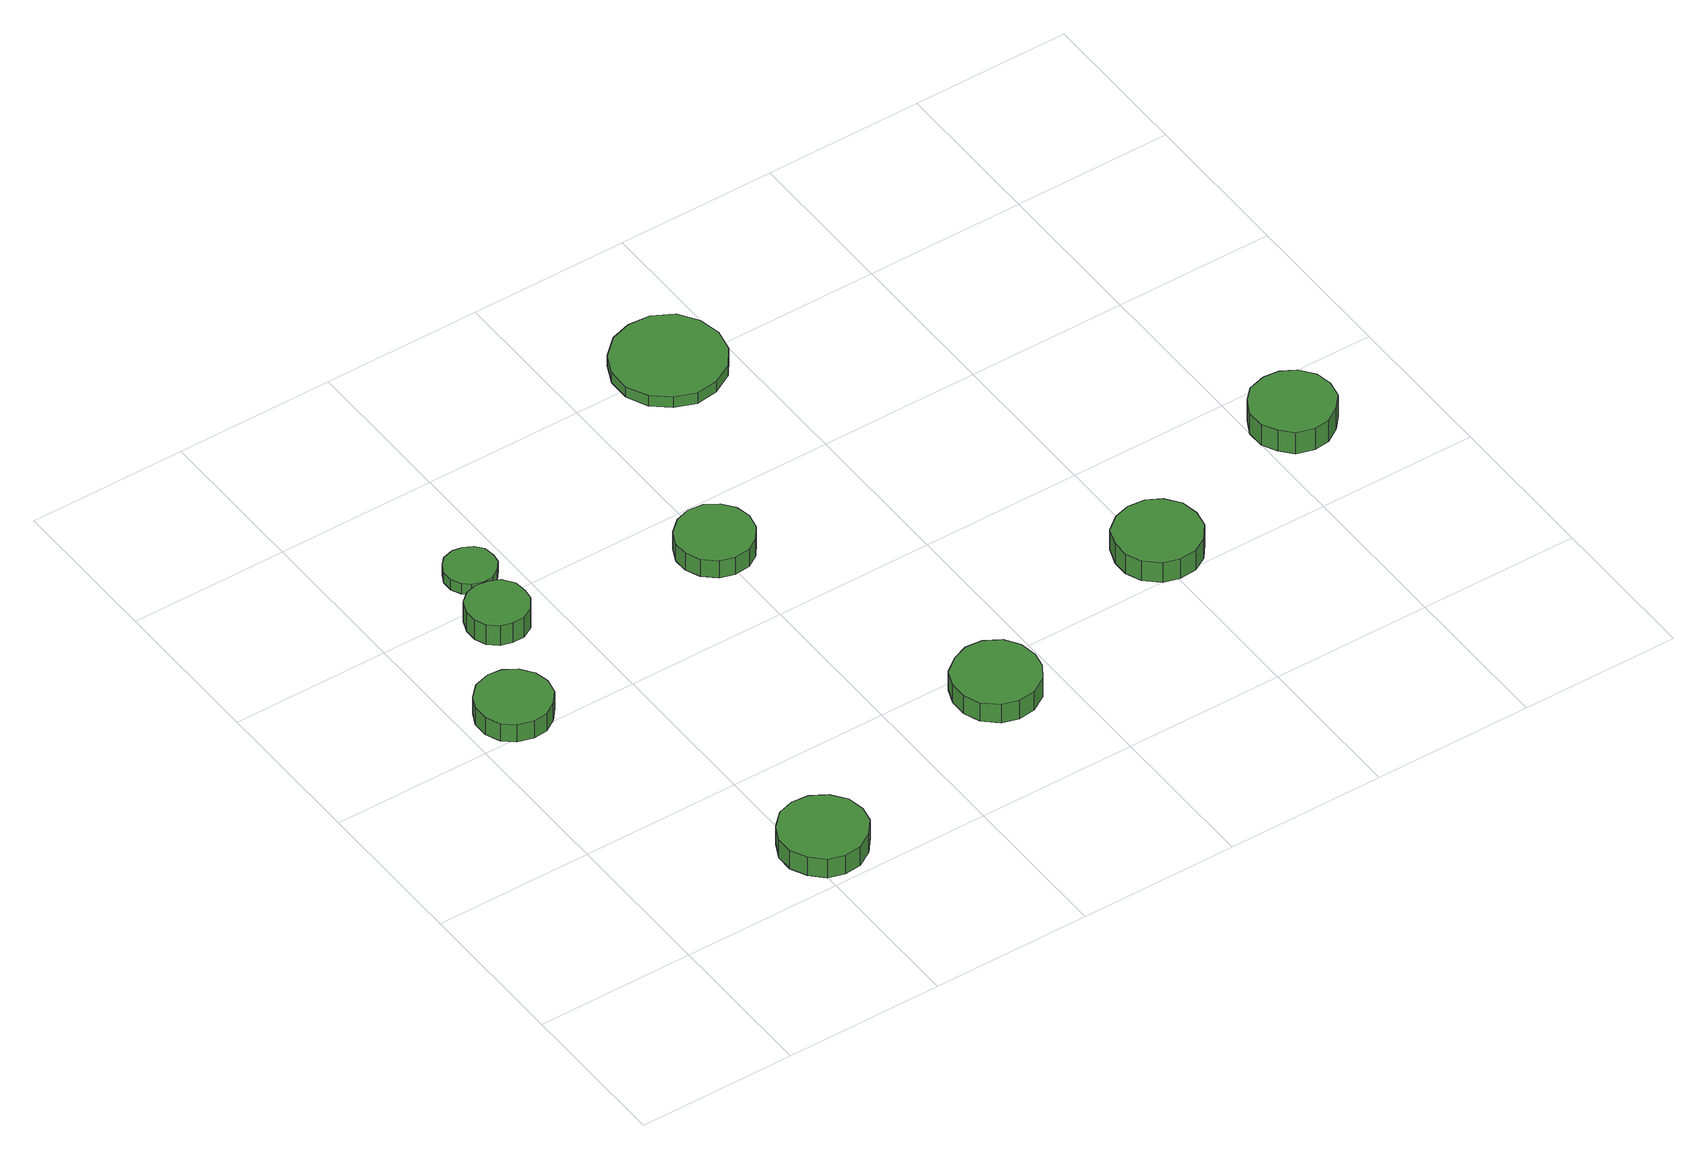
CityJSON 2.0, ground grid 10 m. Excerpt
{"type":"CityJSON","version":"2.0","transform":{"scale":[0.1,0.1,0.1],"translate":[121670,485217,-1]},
"CityObjects":{
"tree1":{"type":"SolitaryVegetationObject","attributes":{"function":"something"},"geometry":[{"type":"MultiSurface","lod":"1","boundaries":[[[0,1,2,3,4,5,6,7,8,9,10,11,12,13,14]],[[15,16,17,18,19,20,21,22,23,24,25,26,27,28,29]],[[0,29,28,1]],[[1,28,27,2]],[[2,27,26,3]],[[3,26,25,4]],[[4,25,24,5]],[[5,24,23,6]],[[6,23,22,7]],[[7,22,21,8]],[[8,21,20,9]],[[9,20,19,10]],[[10,19,18,11]],[[11,18,17,12]],[[12,17,16,13]],[[13,16,15,14]],[[14,15,29,0]]]}]},
"tree2":{"type":"SolitaryVegetationObject","attributes":{"function":"something"}},
"tree3":{"type":"SolitaryVegetationObject","attributes":{"function":"something"},"geometry":[{"type":"MultiSurface","lod":"1","boundaries":[[[30,31,32,33,34,35,36,37,38,39,40,41,42,43,44]],[[45,46,47,48,49,50,51,52,53,54,55,56,57,58,59]],[[30,59,58,31]],[[31,58,57,32]],[[32,57,56,33]],[[33,56,55,34]],[[34,55,54,35]],[[35,54,53,36]],[[36,53,52,37]],[[37,52,51,38]],[[38,51,50,39]],[[39,50,49,40]],[[40,49,48,41]],[[41,48,47,42]],[[42,47,46,43]],[[43,46,45,44]],[[44,45,59,30]]]}]},
"tree4":{"type":"SolitaryVegetationObject","attributes":{"function":"something"},"geometry":[{"type":"MultiSurface","lod":"1","boundaries":[[[60,61,62,63,64,65,66,67,68,69,70,71,72,73,74]],[[75,76,77,78,79,80,81,82,83,84,85,86,87,88,89]],[[60,89,88,61]],[[61,88,87,62]],[[62,87,86,63]],[[63,86,85,64]],[[64,85,84,65]],[[65,84,83,66]],[[66,83,82,67]],[[67,82,81,68]],[[68,81,80,69]],[[69,80,79,70]],[[70,79,78,71]],[[71,78,77,72]],[[72,77,76,73]],[[73,76,75,74]],[[74,75,89,60]]]}]},
"tree5":{"type":"SolitaryVegetationObject","attributes":{"function":"something"}},
"tree6":{"type":"SolitaryVegetationObject","attributes":{"function":"something"},"geometry":[{"type":"MultiSurface","lod":"1","boundaries":[[[90,91,92,93,94,95,96,97,98,99,100,101,102,103,104]],[[105,106,107,108,109,110,111,112,113,114,115,116,117,118,119]],[[90,119,118,91]],[[91,118,117,92]],[[92,117,116,93]],[[93,116,115,94]],[[94,115,114,95]],[[95,114,113,96]],[[96,113,112,97]],[[97,112,111,98]],[[98,111,110,99]],[[99,110,109,100]],[[100,109,108,101]],[[101,108,107,102]],[[102,107,106,103]],[[103,106,105,104]],[[104,105,119,90]]]}]},
"tree7":{"type":"SolitaryVegetationObject","attributes":{"function":"something"}},
"tree8":{"type":"SolitaryVegetationObject","attributes":{"function":"something"}},
"tree9":{"type":"SolitaryVegetationObject","attributes":{"function":"something"},"geometry":[{"type":"MultiSurface","lod":"1","boundaries":[[[120,121,122,123,124,125,126,127,128,129,130,131,132,133,134]],[[135,136,137,138,139,140,141,142,143,144,145,146,147,148,149]],[[120,149,148,121]],[[121,148,147,122]],[[122,147,146,123]],[[123,146,145,124]],[[124,145,144,125]],[[125,144,143,126]],[[126,143,142,127]],[[127,142,141,128]],[[128,141,140,129]],[[129,140,139,130]],[[130,139,138,131]],[[131,138,137,132]],[[132,137,136,133]],[[133,136,135,134]],[[134,135,149,120]]]}]},
"tree10":{"type":"SolitaryVegetationObject","attributes":{"function":"something"},"geometry":[{"type":"MultiSurface","lod":"1","boundaries":[[[150,151,152,153,154,155,156,157,158,159,160,161,162,163,164]],[[165,166,167,168,169,170,171,172,173,174,175,176,177,178,179]],[[150,179,178,151]],[[151,178,177,152]],[[152,177,176,153]],[[153,176,175,154]],[[154,175,174,155]],[[155,174,173,156]],[[156,173,172,157]],[[157,172,171,158]],[[158,171,170,159]],[[159,170,169,160]],[[160,169,168,161]],[[161,168,167,162]],[[162,167,166,163]],[[163,166,165,164]],[[164,165,179,150]]]}]},
"tree11":{"type":"SolitaryVegetationObject","attributes":{"function":"something"}},
"tree12":{"type":"SolitaryVegetationObject","attributes":{"function":"something"}},
"tree13":{"type":"SolitaryVegetationObject","attributes":{"function":"something"}},
"tree14":{"type":"SolitaryVegetationObject","attributes":{"function":"something"},"geometry":[{"type":"MultiSurface","lod":"1","boundaries":[[[180,181,182,183,184,185,186,187,188,189,190,191,192,193,194]],[[195,196,197,198,199,200,201,202,203,204,205,206,207,208,209]],[[180,209,208,181]],[[181,208,207,182]],[[182,207,206,183]],[[183,206,205,184]],[[184,205,204,185]],[[185,204,203,186]],[[186,203,202,187]],[[187,202,201,188]],[[188,201,200,189]],[[189,200,199,190]],[[190,199,198,191]],[[191,198,197,192]],[[192,197,196,193]],[[193,196,195,194]],[[194,195,209,180]]]}]},
"tree15":{"type":"SolitaryVegetationObject","attributes":{"function":"something"}},
"tree16":{"type":"SolitaryVegetationObject","attributes":{"function":"something"},"geometry":[{"type":"MultiSurface","lod":"1","boundaries":[[[210,211,212,213,214,215,216,217,218,219,220,221,222,223,224]],[[225,226,227,228,229,230,231,232,233,234,235,236,237,238,239]],[[210,239,238,211]],[[211,238,237,212]],[[212,237,236,213]],[[213,236,235,214]],[[214,235,234,215]],[[215,234,233,216]],[[216,233,232,217]],[[217,232,231,218]],[[218,231,230,219]],[[219,230,229,220]],[[220,229,228,221]],[[221,228,227,222]],[[222,227,226,223]],[[223,226,225,224]],[[224,225,239,210]]]}]},
"tree17":{"type":"SolitaryVegetationObject","attributes":{"function":"something"}},
"tree18":{"type":"SolitaryVegetationObject","attributes":{"function":"something"}},
"tree19":{"type":"SolitaryVegetationObject","attributes":{"function":"something"}},
"tree20":{"type":"SolitaryVegetationObject","attributes":{"function":"something"}},
"tree21":{"type":"SolitaryVegetationObject","attributes":{"function":"something"}},
"tree22":{"type":"SolitaryVegetationObject","attributes":{"function":"something"},"geometry":[{"type":"MultiSurface","lod":"1","boundaries":[[[240,241,242,243,244,245,246,247,248,249,250,251,252,253,254]],[[255,256,257,258,259,260,261,262,263,264,265,266,267,268,269]],[[240,269,268,241]],[[241,268,267,242]],[[242,267,266,243]],[[243,266,265,244]],[[244,265,264,245]],[[245,264,263,246]],[[246,263,262,247]],[[247,262,261,248]],[[248,261,260,249]],[[249,260,259,250]],[[250,259,258,251]],[[251,258,257,252]],[[252,257,256,253]],[[253,256,255,254]],[[254,255,269,240]]]}]}
},
"vertices":[
[54,217,14],[52,226,14],[46,234,14],[38,239,14],[29,240,14],[19,237,14],[12,230,14],[8,222,14],[8,212,14],[12,203,14],[19,197,14],[29,194,14],[38,195,14],[46,200,14],[52,207,14],[52,207,1],[46,200,1],[38,195,1],[29,194,1],[19,197,1],[12,203,1],[8,212,1],[8,222,1],[12,230,1],[19,237,1],[29,240,1],[38,239,1],[46,234,1],[52,226,1],[54,217,1],
[139,30,15],[137,41,15],[130,50,15],[120,56,15],[109,57,15],[99,54,15],[91,46,15],[86,36,15],[86,25,15],[91,15,15],[99,7,15],[109,4,15],[120,5,15],[130,11,15],[137,20,15],[137,20,1],[130,11,1],[120,5,1],[109,4,1],[99,7,1],[91,15,1],[86,25,1],[86,36,1],[91,46,1],[99,54,1],[109,57,1],[120,56,1],[130,50,1],[137,41,1],[139,30,1],
[85,284,15],[84,292,15],[79,299,15],[72,302,15],[64,303,15],[57,301,15],[51,296,15],[48,288,15],[48,280,15],[51,273,15],[57,268,15],[64,266,15],[72,266,15],[79,270,15],[84,277,15],[84,277,0],[79,270,0],[72,266,0],[64,266,0],[57,268,0],[51,273,0],[48,280,0],[48,288,0],[51,296,0],[57,301,0],[64,303,0],[72,302,0],[79,299,0],[84,292,0],[85,284,0],
[91,324,8],[90,331,8],[86,336,8],[80,339,8],[74,340,8],[67,338,8],[63,334,8],[60,328,8],[60,321,8],[63,315,8],[67,311,8],[74,309,8],[80,309,8],[86,313,8],[90,318,8],[90,318,0],[86,313,0],[80,309,0],[74,309,0],[67,311,0],[63,315,0],[60,321,0],[60,328,0],[63,334,0],[67,338,0],[74,340,0],[80,339,0],[86,336,0],[90,331,0],[91,324,0],
[224,265,13],[222,274,13],[216,282,13],[208,287,13],[198,288,13],[189,285,13],[181,278,13],[177,269,13],[177,260,13],[181,251,13],[189,244,13],[198,241,13],[208,242,13],[216,247,13],[222,255,13],[222,255,0],[216,247,0],[208,242,0],[198,241,0],[189,244,0],[181,251,0],[177,260,0],[177,269,0],[181,278,0],[189,285,0],[198,288,0],[208,287,0],[216,282,0],[222,274,0],[224,265,0],
[290,79,15],[288,90,15],[282,99,15],[272,105,15],[261,106,15],[251,102,15],[242,95,15],[238,85,15],[238,74,15],[242,64,15],[251,56,15],[261,53,15],[272,54,15],[282,60,15],[288,69,15],[288,69,1],[282,60,1],[272,54,1],[261,53,1],[251,56,1],[242,64,1],[238,74,1],[238,85,1],[242,95,1],[251,102,1],[261,106,1],[272,105,1],[282,99,1],[288,90,1],[290,79,1],
[298,402,8],[295,416,8],[287,428,8],[274,435,8],[260,436,8],[247,432,8],[236,422,8],[230,409,8],[230,395,8],[236,382,8],[247,373,8],[260,368,8],[274,370,8],[287,377,8],[295,388,8],[295,388,0],[287,377,0],[274,370,0],[260,368,0],[247,373,0],[236,382,0],[230,395,0],[230,409,0],[236,422,0],[247,432,0],[260,436,0],[274,435,0],[287,428,0],[295,416,0],[298,402,0],
[430,123,15],[428,134,15],[421,143,15],[412,148,15],[401,149,15],[391,146,15],[382,139,15],[378,128,15],[378,118,15],[382,108,15],[391,100,15],[401,97,15],[412,98,15],[421,103,15],[428,112,15],[428,112,0],[421,103,0],[412,98,0],[401,97,0],[391,100,0],[382,108,0],[378,118,0],[378,128,0],[382,139,0],[391,146,0],[401,149,0],[412,148,0],[421,143,0],[428,134,0],[430,123,0],
[551,167,16],[549,177,16],[542,186,16],[533,191,16],[523,192,16],[512,189,16],[505,182,16],[500,172,16],[500,161,16],[505,152,16],[512,144,16],[523,141,16],[533,142,16],[542,148,16],[549,156,16],[549,156,0],[542,148,0],[533,142,0],[523,141,0],[512,144,0],[505,152,0],[500,161,0],[500,172,0],[505,182,0],[512,189,0],[523,192,0],[533,191,0],[542,186,0],[549,177,0],[551,167,0]
]}
